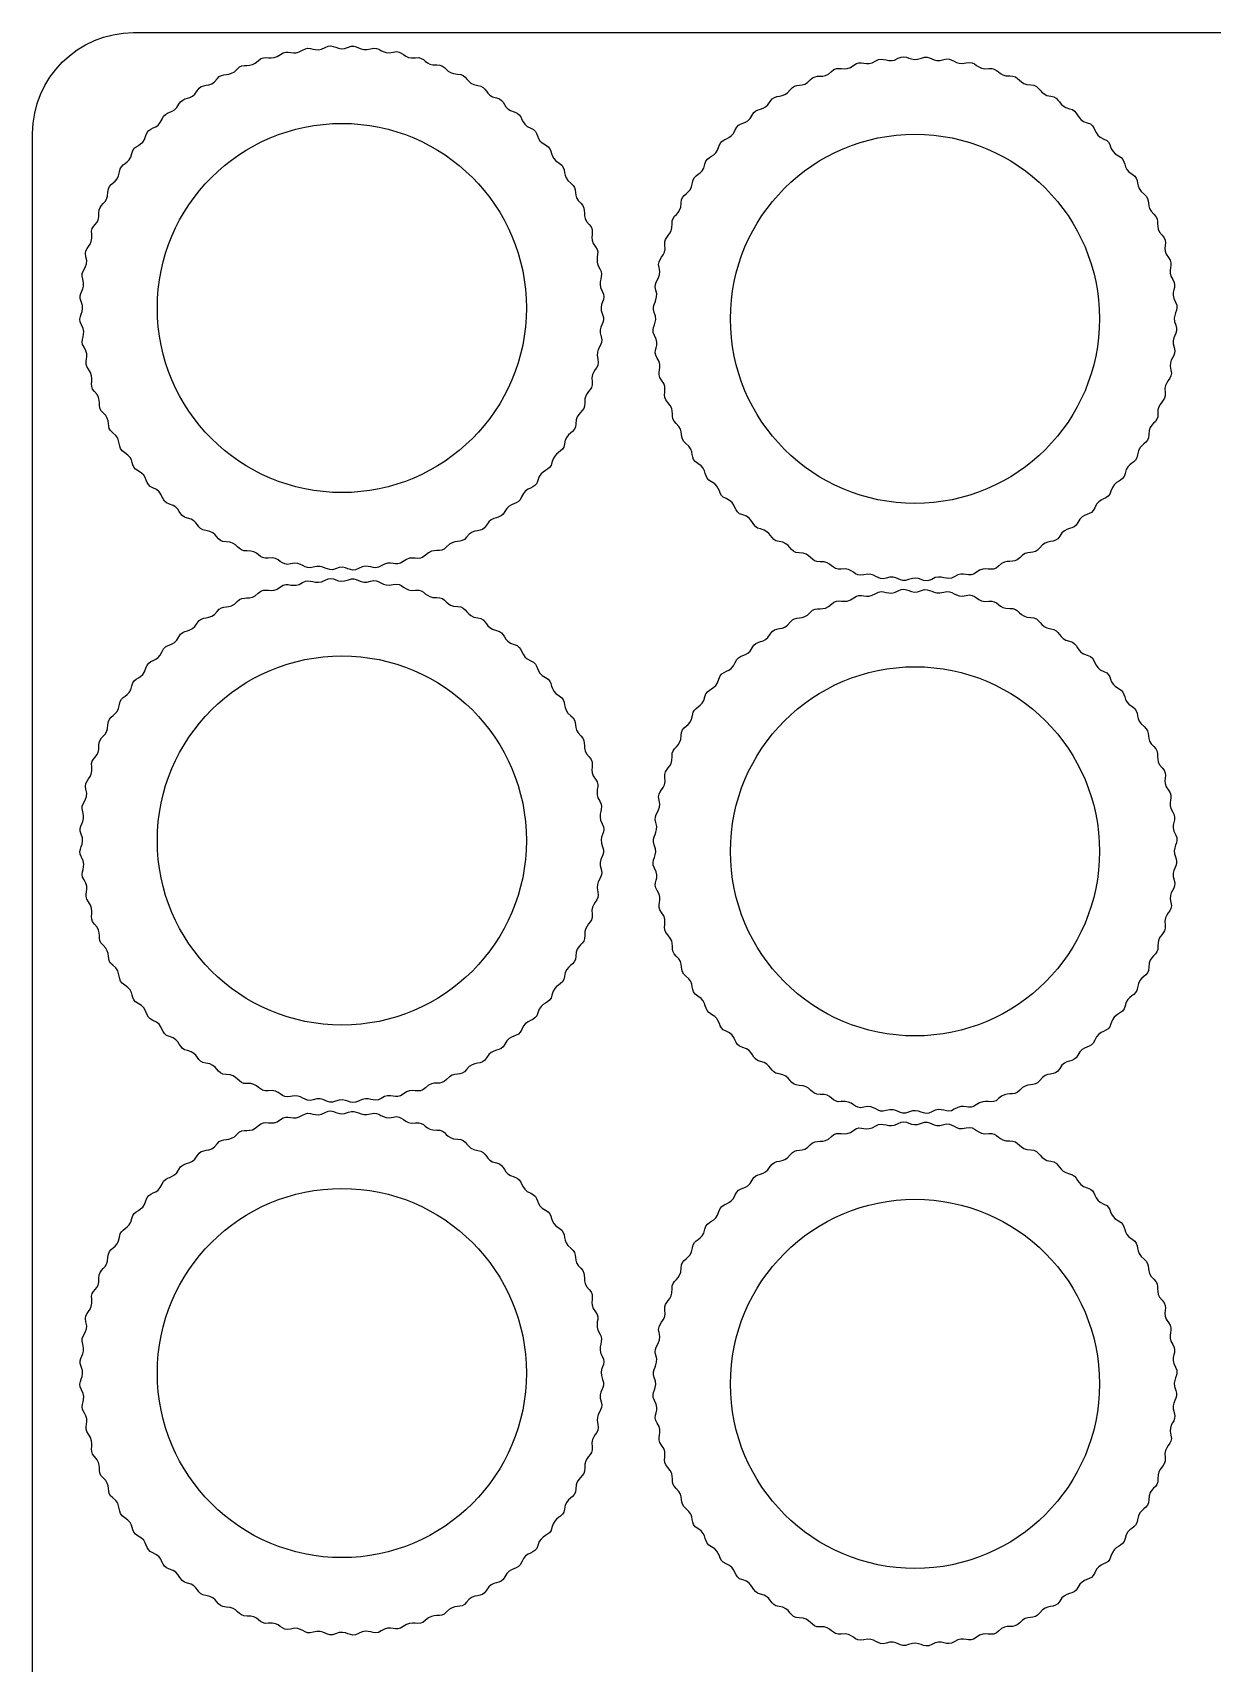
# Model space of a CAD drawing. Extents: x 75 to 655, y 14 to 894.
# Drawn here: x 75.4 to 192.3, y 732.6 to 894.1 of the extents above; entities that cross this region are included whole.
import ezdxf

# ---------------------------------------------------------------- set-up
doc = ezdxf.new("R2010")
doc.units = 0
doc.layers.get('0').update_dxf_attribs({"linetype": 'CONTINUOUS'})

msp = doc.modelspace()

# ---------------------------------------------------------------- linework, layer by layer
at = {"color": 5}
for p, q in [((85.374491, 894.077725), (355.374491, 894.077725)), ((75.374491, 464.077725), (75.374491, 884.077625))]:
    msp.add_line(p, q, dxfattribs=at)
msp.add_open_spline([(75.374491, 884.077625), (75.374491, 889.577725), (79.874491, 894.077725), (85.374491, 894.077725)], degree=3, dxfattribs=at)
at = {"color": 3}
for points in [[(97.733691, 891.296125), (98.422591, 892.019325), (99.016891, 891.145425), (99.949291, 891.918425)], [(99.949291, 891.918425), (100.674991, 892.520325), (101.165091, 891.684725), (102.121491, 892.346325)], [(102.121491, 892.346325), (102.902891, 892.886825), (103.340291, 891.987225), (104.355291, 892.605325)], [(104.355291, 892.605325), (105.208691, 893.125025), (105.555291, 892.126425), (106.655691, 892.632325)], [(106.655691, 892.632325), (107.508891, 893.024525), (107.776891, 892.092525), (108.864491, 892.483225)], [(108.864491, 892.483225), (109.759191, 892.804525), (109.949291, 891.821725), (111.090891, 892.156125)], [(111.090891, 892.156125), (112.047491, 892.436225), (112.127791, 891.383025), (113.319391, 891.586325)], [(113.319391, 891.586325), (114.251391, 891.745425), (114.254191, 890.773025), (115.413391, 890.870325)], [(158.899291, 891.272425), (159.680591, 891.812925), (160.117991, 890.913325), (161.133091, 891.531425)], [(161.133091, 891.531425), (161.986491, 892.051125), (162.333091, 891.052525), (163.433491, 891.558425)], [(163.433491, 891.558425), (164.286591, 891.950625), (164.554591, 891.018625), (165.642291, 891.409325)], [(165.642291, 891.409325), (166.536891, 891.730625), (166.726991, 890.747825), (167.868691, 891.082225)], [(93.656291, 889.493725), (94.202791, 890.262225), (94.889991, 889.580925), (95.642891, 890.468125)], [(95.642891, 890.468125), (96.258291, 891.193325), (96.913491, 890.435125), (97.733691, 891.296125)], [(115.413391, 890.870325), (116.360091, 890.949725), (116.292991, 889.951025), (117.479691, 889.978525)], [(117.479691, 889.978525), (118.476791, 890.001525), (118.280191, 888.964325), (119.485291, 888.851725)], [(152.420591, 889.394225), (153.036091, 890.119425), (153.691291, 889.361225), (154.511491, 890.222225)], [(154.511491, 890.222225), (155.200391, 890.945425), (155.794691, 890.071525), (156.726991, 890.844525)], [(156.726991, 890.844525), (157.452791, 891.446425), (157.942891, 890.610825), (158.899291, 891.272425)], [(167.868691, 891.082225), (168.825191, 891.362325), (168.905491, 890.309125), (170.097091, 890.512425)], [(170.097091, 890.512425), (171.029091, 890.671525), (171.031991, 889.699125), (172.191091, 889.796425)], [(91.676591, 888.318225), (92.153991, 889.193425), (92.954491, 888.507125), (93.656291, 889.493725)], [(119.485291, 888.851725), (120.426291, 888.763825), (120.175891, 887.824925), (121.321991, 887.618025)], [(148.454391, 887.244325), (148.931691, 888.119525), (149.732291, 887.433225), (150.433991, 888.419825)], [(150.433991, 888.419825), (150.980591, 889.188325), (151.667691, 888.507025), (152.420591, 889.394225)], [(172.191091, 889.796425), (173.137791, 889.875825), (173.070791, 888.877125), (174.257391, 888.904625)], [(174.257391, 888.904625), (175.254591, 888.927625), (175.057991, 887.890425), (176.262991, 887.777825)], [(88.204291, 885.519825), (88.532391, 886.406625), (89.375991, 885.922825), (89.871491, 886.975425)], [(89.871491, 886.975425), (90.277691, 887.838125), (91.106391, 887.272525), (91.676591, 888.318225)], [(121.321991, 887.618025), (122.260691, 887.448525), (121.928391, 886.502525), (123.086191, 886.221725)], [(146.649191, 885.901525), (147.055391, 886.764225), (147.884091, 886.198625), (148.454391, 887.244325)], [(176.262991, 887.777825), (177.203991, 887.689925), (176.953691, 886.751025), (178.099691, 886.544125)], [(86.596691, 883.873625), (86.832291, 884.845225), (87.784191, 884.384325), (88.204291, 885.519825)], [(123.086191, 886.221725), (124.057691, 885.986125), (123.596191, 885.035125), (124.732291, 884.614225)], [(144.981991, 884.445925), (145.310091, 885.332725), (146.153691, 884.848925), (146.649191, 885.901525)], [(178.099691, 886.544125), (179.038391, 886.374625), (178.706091, 885.428625), (179.863891, 885.147825)], [(179.863891, 885.147825), (180.835391, 884.912225), (180.373891, 883.961225), (181.510091, 883.540325)], [(85.200791, 882.109825), (85.370291, 883.049025), (86.315991, 882.715525), (86.596691, 883.873625)], [(87.732191, 866.803325), (87.732191, 876.900725), (95.917691, 885.086625), (106.015491, 885.086625)], [(106.015491, 885.086625), (116.112891, 885.086625), (124.298791, 876.900725), (124.298791, 866.803325)], [(124.732291, 884.614225), (125.619391, 884.285525), (125.134291, 883.443025), (126.187891, 882.947025)], [(143.374491, 882.799725), (143.609991, 883.771325), (144.561891, 883.310425), (144.981991, 884.445925)], [(144.509791, 865.729425), (144.509791, 875.826825), (152.695291, 884.012725), (162.793091, 884.012725)], [(162.793091, 884.012725), (172.890591, 884.012725), (181.076391, 875.826825), (181.076391, 865.729425)], [(181.510091, 883.540325), (182.397191, 883.211625), (181.911991, 882.369125), (182.965591, 881.873125)], [(83.966991, 880.273125), (84.055391, 881.215025), (84.994091, 880.964225), (85.200791, 882.109825)], [(126.187891, 882.947025), (127.049891, 882.541125), (126.485391, 881.711725), (127.530391, 881.141825)], [(141.978591, 881.035925), (142.147991, 881.975125), (143.093791, 881.641625), (143.374491, 882.799725)], [(127.530391, 881.141825), (128.405691, 880.664525), (127.719191, 879.864225), (128.706291, 879.162225)], [(140.744791, 879.199225), (140.833191, 880.141125), (141.771791, 879.890325), (141.978591, 881.035925)], [(182.965591, 881.873125), (183.827691, 881.467225), (183.263191, 880.637825), (184.308091, 880.067925)], [(82.839991, 878.267825), (82.817191, 879.264525), (83.853791, 879.067725), (83.966991, 880.273125)], [(128.706291, 879.162225), (129.473691, 878.616425), (128.793691, 877.927925), (129.680291, 877.175225)], [(139.617691, 877.193925), (139.594991, 878.190625), (140.631591, 877.993825), (140.744791, 879.199225)], [(184.308091, 880.067925), (185.183491, 879.590625), (184.496991, 878.790325), (185.483991, 878.088325)], [(81.948091, 876.201225), (81.868491, 877.147225), (82.866991, 877.080625), (82.839991, 878.267825)], [(129.680291, 877.175225), (130.406291, 876.558825), (129.646691, 875.905625), (130.508291, 875.084725)], [(138.725891, 875.127325), (138.646191, 876.073325), (139.644791, 876.006725), (139.617691, 877.193925)], [(185.483991, 878.088325), (186.251391, 877.542525), (185.571391, 876.854025), (186.457991, 876.101325)], [(81.232091, 874.107225), (81.073591, 875.039925), (82.045191, 875.039925), (81.948091, 876.201225)], [(186.457991, 876.101325), (187.183991, 875.484925), (186.424391, 874.831725), (187.285991, 874.010825)], [(80.662491, 871.879125), (80.382991, 872.836125), (81.435091, 872.913225), (81.232091, 874.107225)], [(130.508291, 875.084725), (131.230991, 874.396125), (130.357591, 873.800625), (131.130591, 872.869225)], [(138.009791, 873.033325), (137.851291, 873.966025), (138.822891, 873.966025), (138.725891, 875.127325)], [(187.285991, 874.010825), (188.008691, 873.322225), (187.135291, 872.726725), (187.908391, 871.795325)], [(131.130591, 872.869225), (131.732991, 872.143325), (130.896191, 871.654425), (131.558491, 870.696925)], [(137.440191, 870.805225), (137.160691, 871.762225), (138.212891, 871.839325), (138.009791, 873.033325)], [(80.335291, 869.652325), (80.014291, 870.546325), (80.995991, 870.737125), (80.662491, 871.879125)], [(131.558491, 870.696925), (132.099291, 869.914925), (131.199291, 869.478925), (131.817491, 868.463225)], [(137.112991, 868.578425), (136.792091, 869.472425), (137.773691, 869.663225), (137.440191, 870.805225)], [(187.908391, 871.795325), (188.510791, 871.069425), (187.673991, 870.580525), (188.336191, 869.623025)], [(80.186491, 867.443525), (79.793191, 868.298025), (80.726791, 868.561925), (80.335291, 869.652325)], [(188.336191, 869.623025), (188.876991, 868.841025), (187.976991, 868.405025), (188.595291, 867.389325)], [(80.213191, 865.143425), (79.693491, 865.996425), (80.692491, 866.344025), (80.186491, 867.443525)], [(131.817491, 868.463225), (132.337191, 867.609525), (131.338591, 867.263425), (131.844491, 866.162825)], [(136.964191, 866.369625), (136.570891, 867.224125), (137.504491, 867.488025), (137.112991, 868.578425)], [(188.595291, 867.389325), (189.114891, 866.535625), (188.116391, 866.189525), (188.622191, 865.088925)], [(106.015491, 848.520025), (95.917691, 848.520025), (87.732191, 856.705525), (87.732191, 866.803325)], [(124.298791, 866.803325), (124.298791, 856.705525), (116.112891, 848.520025), (106.015491, 848.520025)], [(131.844491, 866.162825), (132.237191, 865.308625), (131.304491, 865.043025), (131.695291, 863.953625)], [(136.990891, 864.069525), (136.471291, 864.922525), (137.470291, 865.270125), (136.964191, 866.369625)], [(80.472191, 862.909325), (79.931791, 863.690925), (80.831691, 864.128325), (80.213191, 865.143425)], [(162.793091, 847.446125), (152.695291, 847.446125), (144.509791, 855.631625), (144.509791, 865.729425)], [(181.076391, 865.729425), (181.076391, 855.631625), (172.890591, 847.446125), (162.793091, 847.446125)], [(188.622191, 865.088925), (189.014891, 864.234725), (188.082191, 863.969125), (188.473091, 862.879725)], [(80.900091, 860.737125), (80.297791, 861.462925), (81.134791, 861.951225), (80.472191, 862.909325)], [(131.695291, 863.953625), (132.016091, 863.059525), (131.035391, 862.868125), (131.368591, 861.727325)], [(137.249991, 861.835425), (136.709591, 862.617025), (137.609391, 863.054425), (136.990891, 864.069525)], [(188.473091, 862.879725), (188.793791, 861.985625), (187.813191, 861.794225), (188.146291, 860.653425)], [(131.368591, 861.727325), (131.648291, 860.769525), (130.594991, 860.692225), (130.798491, 859.499425)], [(137.677791, 859.663225), (137.075591, 860.389025), (137.912591, 860.877325), (137.249991, 861.835425)], [(81.522291, 858.521525), (80.799891, 859.210425), (81.673691, 859.804625), (80.900091, 860.737125)], [(130.798491, 859.499425), (130.957691, 858.566425), (129.984991, 858.565925), (130.082491, 857.404725)], [(138.300091, 857.447625), (137.577691, 858.136525), (138.451491, 858.730725), (137.677791, 859.663225)], [(188.146291, 860.653425), (188.425991, 859.695625), (187.372791, 859.618325), (187.576291, 858.425525)], [(82.350391, 856.431025), (81.624991, 857.047025), (82.384491, 857.699425), (81.522291, 858.521525)], [(187.576291, 858.425525), (187.735491, 857.492525), (186.762791, 857.492025), (186.860191, 856.330825)], [(83.324691, 854.443825), (82.556791, 854.990125), (83.238291, 855.677025), (82.350391, 856.431025)], [(130.082491, 857.404725), (130.161891, 856.458525), (129.164591, 856.526125), (129.190991, 855.338425)], [(139.128091, 855.357125), (138.402791, 855.973125), (139.162291, 856.625525), (138.300091, 857.447625)], [(186.860191, 856.330825), (186.939691, 855.384625), (185.942291, 855.452225), (185.968691, 854.264525)], [(84.500191, 852.464525), (83.625591, 852.941625), (84.312091, 853.741325), (83.324691, 854.443825)], [(129.190991, 855.338425), (129.213091, 854.341225), (128.176491, 854.538425), (128.063891, 853.333525)], [(140.102391, 853.369925), (139.334491, 853.916225), (140.015991, 854.603125), (139.128091, 855.357125)], [(128.063891, 853.333525), (127.975891, 852.391225), (127.036691, 852.643125), (126.830191, 851.496425)], [(141.277991, 851.390625), (140.403391, 851.867725), (141.089791, 852.667425), (140.102391, 853.369925)], [(185.968691, 854.264525), (185.990891, 853.267325), (184.954191, 853.464525), (184.841691, 852.259625)], [(85.843191, 850.659325), (84.980491, 851.065625), (85.545891, 851.893925), (84.500191, 852.464525)], [(126.830191, 851.496425), (126.661291, 850.558625), (125.714591, 850.889925), (125.433991, 849.732325)], [(142.620891, 849.585425), (141.758291, 849.991725), (142.323691, 850.820025), (141.277991, 851.390625)], [(184.841691, 852.259625), (184.753691, 851.317325), (183.814491, 851.569225), (183.607991, 850.422525)], [(87.298691, 848.992125), (86.411491, 849.320325), (86.896391, 850.163225), (85.843191, 850.659325)], [(125.433991, 849.732325), (125.198691, 848.761725), (124.246091, 849.221425), (123.826391, 848.086525)], [(183.607991, 850.422525), (183.439091, 849.484725), (182.492391, 849.816025), (182.211691, 848.658425)], [(88.944891, 847.384525), (87.973491, 847.620125), (88.434691, 848.571825), (87.298691, 848.992125)], [(123.826391, 848.086525), (123.498091, 847.198825), (122.656291, 847.685125), (122.159591, 846.630925)], [(144.076491, 847.918225), (143.189191, 848.246425), (143.674191, 849.089325), (142.620891, 849.585425)], [(182.211691, 848.658425), (181.976391, 847.687825), (181.023791, 848.147525), (180.604091, 847.012625)], [(90.708891, 845.988225), (89.770991, 846.157225), (90.102091, 847.103925), (88.944891, 847.384525)], [(122.159591, 846.630925), (121.753091, 845.768325), (120.924991, 846.333925), (120.353991, 845.288025)], [(145.722591, 846.310625), (144.751291, 846.546225), (145.212491, 847.497925), (144.076491, 847.918225)], [(180.604091, 847.012625), (180.275791, 846.124925), (179.434091, 846.611225), (178.937291, 845.557025)], [(92.545691, 844.754825), (91.603491, 844.843325), (91.855791, 845.781625), (90.708891, 845.988225)], [(94.550591, 843.627825), (93.553791, 843.605025), (93.751091, 844.641725), (92.545691, 844.754825)], [(120.353991, 845.288025), (119.876391, 844.413425), (119.076791, 845.099525), (118.374791, 844.112525)], [(147.486691, 844.914325), (146.548691, 845.083325), (146.879791, 846.030025), (145.722591, 846.310625)], [(149.323491, 843.680925), (148.381291, 843.769425), (148.633491, 844.707725), (147.486691, 844.914325)], [(178.937291, 845.557025), (178.530791, 844.694425), (177.702791, 845.260025), (177.131691, 844.214125)], [(96.617191, 842.735925), (95.670391, 842.657125), (95.737491, 843.654825), (94.550591, 843.627825)], [(116.387391, 843.138225), (115.771191, 842.412525), (115.118991, 843.172525), (114.296891, 842.310125)], [(118.374791, 844.112525), (117.828791, 843.344825), (117.140891, 844.025425), (116.387391, 843.138225)], [(151.328291, 842.553925), (150.331491, 842.531125), (150.528791, 843.567825), (149.323491, 843.680925)], [(177.131691, 844.214125), (176.654091, 843.339525), (175.854491, 844.025625), (175.152491, 843.038625)], [(98.711591, 842.019925), (97.779091, 841.860925), (97.778791, 842.832725), (96.617191, 842.735925)], [(100.939791, 841.450325), (99.981991, 841.170525), (99.904691, 842.223325), (98.711591, 842.019925)], [(103.166091, 841.123125), (102.272291, 840.802325), (102.079591, 841.783325), (100.939791, 841.450325)], [(109.909091, 841.260025), (109.127191, 840.719425), (108.691591, 841.619825), (107.675391, 841.001025)], [(112.081391, 841.687925), (111.355391, 841.085925), (110.866691, 841.922225), (109.909091, 841.260025)], [(114.296891, 842.310125), (113.608091, 841.587525), (113.013791, 842.461025), (112.081391, 841.687925)], [(153.394991, 841.662025), (152.448091, 841.583225), (152.515191, 842.580925), (151.328291, 842.553925)], [(155.489391, 840.946025), (154.556791, 840.787025), (154.556491, 841.758825), (153.394991, 841.662025)], [(173.165091, 842.064325), (172.548991, 841.338625), (171.896691, 842.098625), (171.074591, 841.236225)], [(175.152491, 843.038625), (174.606491, 842.270925), (173.918591, 842.951525), (173.165091, 842.064325)], [(102.121891, 839.602425), (102.903391, 840.143025), (103.341091, 839.243125), (104.355591, 839.861525)], [(105.374991, 840.973925), (104.520291, 840.581725), (104.256291, 841.514325), (103.166091, 841.123125)], [(104.355591, 839.861525), (105.208191, 840.381125), (105.557191, 839.382425), (106.655991, 839.888125)], [(107.675391, 841.001025), (106.822691, 840.481725), (106.476191, 841.479425), (105.374991, 840.973925)], [(106.655991, 839.888125), (107.510091, 840.281225), (107.774791, 839.348325), (108.864891, 839.739325)], [(108.864891, 839.739325), (109.759391, 840.060225), (109.951491, 839.077925), (111.091191, 839.411825)], [(157.717491, 840.376425), (156.759691, 840.096625), (156.682391, 841.149425), (155.489391, 840.946025)], [(159.943791, 840.049225), (159.050091, 839.728425), (158.857391, 840.709425), (157.717491, 840.376425)], [(162.152691, 839.900025), (161.298091, 839.507825), (161.033991, 840.440425), (159.943791, 840.049225)], [(164.453091, 839.927125), (163.600491, 839.407825), (163.253991, 840.405525), (162.152691, 839.900025)], [(166.686791, 840.186125), (165.904991, 839.645525), (165.469391, 840.545925), (164.453091, 839.927125)], [(168.859091, 840.614025), (168.133091, 840.012025), (167.644491, 840.848325), (166.686791, 840.186125)], [(171.074591, 841.236225), (170.385791, 840.513625), (169.791491, 841.387125), (168.859091, 840.614025)], [(95.643191, 837.723925), (96.258891, 838.449525), (96.913391, 837.690925), (97.734091, 838.552225)], [(97.734091, 838.552225), (98.422691, 839.275125), (99.016991, 838.401325), (99.949591, 839.174625)], [(99.949591, 839.174625), (100.675691, 839.776725), (101.164791, 838.940425), (102.121891, 839.602425)], [(111.091191, 839.411825), (112.048691, 839.692325), (112.126591, 838.639025), (113.319591, 838.842525)], [(113.319591, 838.842525), (114.251991, 839.001625), (114.253791, 838.029125), (115.413691, 838.126425)], [(156.727091, 838.100725), (157.453091, 838.702825), (157.942291, 837.866525), (158.899291, 838.528525)], [(158.899291, 838.528525), (159.680891, 839.069125), (160.118491, 838.169225), (161.133091, 838.787625)], [(161.133091, 838.787625), (161.985691, 839.307225), (162.334591, 838.308525), (163.433491, 838.814225)], [(163.433491, 838.814225), (164.287491, 839.207325), (164.552291, 838.274425), (165.642291, 838.665425)], [(165.642291, 838.665425), (166.536891, 838.986325), (166.728991, 838.004025), (167.868691, 838.337925)], [(167.868691, 838.337925), (168.826091, 838.618425), (168.904091, 837.565125), (170.097091, 837.768625)], [(91.676991, 835.574425), (92.153991, 836.449025), (92.954491, 835.762925), (93.656591, 836.749925)], [(93.656591, 836.749925), (94.202991, 837.518125), (94.891191, 836.837625), (95.643191, 837.723925)], [(115.413691, 838.126425), (116.360791, 838.206025), (116.292691, 837.207125), (117.479991, 837.234625)], [(117.479991, 837.234625), (118.475991, 837.257725), (118.281991, 836.219925), (119.485591, 836.107625)], [(152.420691, 836.650025), (153.036391, 837.375625), (153.690891, 836.617025), (154.511491, 837.478325)], [(154.511491, 837.478325), (155.200191, 838.201225), (155.794491, 837.327425), (156.727091, 838.100725)], [(170.097091, 837.768625), (171.029491, 837.927725), (171.031291, 836.955225), (172.191191, 837.052525)], [(172.191191, 837.052525), (173.138291, 837.132125), (173.070191, 836.133225), (174.257491, 836.160725)], [(89.871791, 834.231525), (90.277991, 835.093925), (91.106891, 834.529125), (91.676991, 835.574425)], [(119.485591, 836.107625), (120.427291, 836.019725), (120.175991, 835.080825), (121.322291, 834.874225)], [(148.454491, 834.500525), (148.931491, 835.375125), (149.731991, 834.689025), (150.434091, 835.676025)], [(150.434091, 835.676025), (150.980491, 836.444225), (151.668591, 835.763725), (152.420691, 836.650025)], [(174.257491, 836.160725), (175.253491, 836.183825), (175.059391, 835.146025), (176.263091, 835.033725)], [(88.204591, 832.775925), (88.532491, 833.662825), (89.375891, 833.178825), (89.871791, 834.231525)], [(121.322291, 834.874225), (122.260191, 834.705125), (121.929191, 833.758525), (123.086391, 833.477925)], [(123.086391, 833.477925), (124.058291, 833.242125), (123.596491, 832.290825), (124.732591, 831.870325)], [(146.649291, 833.157625), (147.055491, 834.020025), (147.884291, 833.455225), (148.454491, 834.500525)], [(176.263091, 835.033725), (177.204691, 834.945825), (176.953491, 834.006925), (178.099791, 833.800325)], [(178.099791, 833.800325), (179.037691, 833.631225), (178.706591, 832.684625), (179.863891, 832.404025)], [(86.596991, 831.129725), (86.832691, 832.101425), (87.784691, 831.640425), (88.204591, 832.775925)], [(87.732491, 814.059425), (87.732491, 824.156925), (95.917991, 832.342825), (106.015791, 832.342825)], [(106.015791, 832.342825), (116.113291, 832.342825), (124.299091, 824.156925), (124.299091, 814.059425)], [(124.732591, 831.870325), (125.619591, 831.542125), (125.133991, 830.700025), (126.188191, 830.203125)], [(144.982091, 831.702025), (145.309991, 832.588925), (146.153391, 832.104925), (146.649291, 833.157625)], [(179.863891, 832.404025), (180.835791, 832.168225), (180.373891, 831.216925), (181.510091, 830.796425)], [(85.201091, 829.366025), (85.370591, 830.304925), (86.316291, 829.971925), (86.596991, 831.129725)], [(143.374491, 830.055825), (143.610191, 831.027525), (144.562191, 830.566525), (144.982091, 831.702025)], [(144.509791, 812.985525), (144.509791, 823.083025), (152.695291, 831.268925), (162.793091, 831.268925)], [(162.793091, 831.268925), (172.890491, 831.268925), (181.076391, 823.083025), (181.076391, 812.985525)], [(181.510091, 830.796425), (182.397091, 830.468225), (181.911491, 829.626125), (182.965691, 829.129225)], [(83.967391, 827.529325), (84.055791, 828.471125), (84.994091, 828.219825), (85.201091, 829.366025)], [(126.188191, 830.203125), (127.050191, 829.796825), (126.485491, 828.968125), (127.530691, 828.397925)], [(141.978491, 828.292125), (142.148091, 829.231025), (143.093691, 828.898025), (143.374491, 830.055825)], [(182.965691, 829.129225), (183.827691, 828.722925), (183.262991, 827.894225), (184.308191, 827.324025)], [(82.840291, 825.524025), (82.817591, 826.520125), (83.854191, 826.324325), (83.967391, 827.529325)], [(127.530691, 828.397925), (128.405991, 827.920425), (127.719591, 827.119825), (128.706591, 826.418325)], [(140.744791, 826.455425), (140.833291, 827.397225), (141.771491, 827.145925), (141.978491, 828.292125)], [(184.308191, 827.324025), (185.183391, 826.846525), (184.496991, 826.045925), (185.484091, 825.344425)], [(81.948491, 823.457025), (81.868691, 824.403625), (82.867391, 824.336325), (82.840291, 825.524025)], [(128.706591, 826.418325), (129.473791, 825.873025), (128.794091, 825.184025), (129.680591, 824.431425)], [(139.617791, 824.450125), (139.594991, 825.446225), (140.631691, 825.250425), (140.744791, 826.455425)], [(129.680591, 824.431425), (130.406691, 823.814925), (129.646891, 823.161825), (130.508591, 822.340825)], [(138.725891, 822.383125), (138.646191, 823.329725), (139.644791, 823.262425), (139.617791, 824.450125)], [(185.484091, 825.344425), (186.251291, 824.799125), (185.571591, 824.110125), (186.458091, 823.357525)], [(81.232391, 821.363425), (81.073891, 822.296025), (82.045491, 822.296425), (81.948491, 823.457025)], [(130.508591, 822.340825), (131.231191, 821.652425), (130.357891, 821.057325), (131.130891, 820.125325)], [(138.009891, 820.289525), (137.851391, 821.222125), (138.822991, 821.222525), (138.725891, 822.383125)], [(186.458091, 823.357525), (187.184191, 822.741025), (186.424391, 822.087925), (187.286091, 821.266925)], [(80.662691, 819.135225), (80.382791, 820.092025), (81.435491, 820.168825), (81.232391, 821.363425)], [(187.286091, 821.266925), (188.008691, 820.578525), (187.135391, 819.983425), (187.908391, 819.051425)], [(80.335591, 816.908525), (80.014591, 817.802425), (80.996491, 817.994025), (80.662691, 819.135225)], [(131.130891, 820.125325), (131.733391, 819.399125), (130.896491, 818.910525), (131.558791, 817.953025)], [(137.440191, 818.061325), (137.160291, 819.018125), (138.212991, 819.094925), (138.009891, 820.289525)], [(187.908391, 819.051425), (188.510791, 818.325225), (187.673891, 817.836625), (188.336291, 816.879125)], [(131.558791, 817.953025), (132.099591, 817.171325), (131.199691, 816.734325), (131.817791, 815.719425)], [(137.113091, 815.834625), (136.792091, 816.728525), (137.773891, 816.920125), (137.440191, 818.061325)], [(80.186791, 814.699325), (79.793391, 815.554225), (80.727191, 815.818025), (80.335591, 816.908525)], [(131.817791, 815.719425), (132.337391, 814.866025), (131.338791, 814.518725), (131.844791, 813.418525)], [(136.964291, 813.625425), (136.570791, 814.480325), (137.504691, 814.744125), (137.113091, 815.834625)], [(188.336291, 816.879125), (188.877091, 816.097425), (187.977091, 815.660425), (188.595191, 814.645525)], [(80.213391, 812.399325), (79.693891, 813.252225), (80.692591, 813.600125), (80.186791, 814.699325)], [(188.595191, 814.645525), (189.114891, 813.792125), (188.116291, 813.444825), (188.622291, 812.344625)], [(106.015791, 795.775825), (95.917991, 795.775825), (87.732491, 803.961725), (87.732491, 814.059425)], [(124.299091, 814.059425), (124.299091, 803.961725), (116.113291, 795.775825), (106.015791, 795.775825)], [(131.844791, 813.418525), (132.237391, 812.564925), (131.304991, 812.299825), (131.695691, 811.209725)], [(136.990891, 811.325425), (136.471391, 812.178325), (137.470091, 812.526225), (136.964291, 813.625425)], [(162.793091, 794.701925), (152.695291, 794.701925), (144.509791, 802.887825), (144.509791, 812.985525)], [(181.076391, 812.985525), (181.076391, 802.887825), (172.890491, 794.701925), (162.793091, 794.701925)], [(80.472491, 810.165525), (79.932091, 810.946925), (80.831991, 811.383625), (80.213391, 812.399325)], [(131.695691, 811.209725), (132.016391, 810.315125), (131.035791, 810.124125), (131.368891, 808.983425)], [(137.249991, 809.091625), (136.709591, 809.873025), (137.609491, 810.309725), (136.990891, 811.325425)], [(188.622291, 812.344625), (189.014891, 811.491025), (188.082491, 811.225925), (188.473191, 810.135825)], [(80.900291, 807.993225), (80.298191, 808.718925), (81.135191, 809.207025), (80.472491, 810.165525)], [(188.473191, 810.135825), (188.793891, 809.241225), (187.813291, 809.050225), (188.146391, 807.909525)], [(81.522691, 805.777725), (80.799991, 806.466725), (81.674191, 807.060625), (80.900291, 807.993225)], [(131.368891, 808.983425), (131.648491, 808.025925), (130.595391, 807.947925), (130.798891, 806.755325)], [(137.677791, 806.919325), (137.075691, 807.645025), (137.912691, 808.133125), (137.249991, 809.091625)], [(188.146391, 807.909525), (188.425991, 806.952025), (187.372891, 806.874025), (187.576291, 805.681425)], [(130.798891, 806.755325), (130.957991, 805.822825), (129.985391, 805.821825), (130.082791, 804.660825)], [(138.300191, 804.703825), (137.577491, 805.392825), (138.451691, 805.986725), (137.677791, 806.919325)], [(82.350691, 803.687225), (81.625291, 804.303125), (82.384891, 804.955725), (81.522691, 805.777725)], [(130.082791, 804.660825), (130.162291, 803.713925), (129.164791, 803.782225), (129.191291, 802.594625)], [(139.128191, 802.613325), (138.402791, 803.229225), (139.162391, 803.881825), (138.300191, 804.703825)], [(187.576291, 805.681425), (187.735391, 804.748925), (186.762891, 804.747925), (186.860291, 803.586925)], [(83.324991, 801.699925), (82.556991, 802.246525), (83.238491, 802.933325), (82.350691, 803.687225)], [(186.860291, 803.586925), (186.939791, 802.640025), (185.942191, 802.708325), (185.968791, 801.520725)], [(84.500491, 799.720625), (83.625591, 800.198125), (84.312491, 800.997125), (83.324991, 801.699925)], [(129.191291, 802.594625), (129.213591, 801.597625), (128.176891, 801.794825), (128.064291, 800.589725)], [(140.102491, 800.626025), (139.334491, 801.172625), (140.015891, 801.859425), (139.128191, 802.613325)], [(185.968791, 801.520725), (185.990991, 800.523725), (184.954391, 800.720925), (184.841691, 799.515825)], [(85.843391, 797.915125), (84.981191, 798.321625), (85.545991, 799.150025), (84.500491, 799.720625)], [(128.064291, 800.589725), (127.976091, 799.647125), (127.037291, 799.899725), (126.830491, 798.752625)], [(141.277991, 798.646725), (140.403091, 799.124225), (141.089891, 799.923225), (140.102491, 800.626025)], [(87.298991, 796.248225), (86.411191, 796.576625), (86.897991, 797.418025), (85.843391, 797.915125)], [(126.830491, 798.752625), (126.661591, 797.814825), (125.714591, 798.144725), (125.434191, 796.988525)], [(142.620891, 796.841225), (141.758691, 797.247725), (142.323491, 798.076125), (141.277991, 798.646725)], [(184.841691, 799.515825), (184.753591, 798.573225), (183.814791, 798.825825), (183.607991, 797.678725)], [(125.434191, 796.988525), (125.198791, 796.017525), (124.247291, 796.478525), (123.826691, 795.342725)], [(144.076491, 795.174325), (143.188691, 795.502725), (143.675491, 796.344125), (142.620891, 796.841225)], [(183.607991, 797.678725), (183.438991, 796.740925), (182.492091, 797.070825), (182.211691, 795.914625)], [(88.945191, 794.640725), (87.973391, 794.876325), (88.435091, 795.827925), (87.298991, 796.248225)], [(123.826691, 795.342725), (123.497791, 794.454625), (122.656591, 794.941025), (122.159791, 793.887025)], [(145.722691, 793.566825), (144.750891, 793.802425), (145.212591, 794.754025), (144.076491, 795.174325)], [(182.211691, 795.914625), (181.976191, 794.943625), (181.024791, 795.404625), (180.604191, 794.268825)], [(90.709291, 793.244425), (89.770791, 793.413825), (90.102391, 794.360025), (88.945191, 794.640725)], [(92.545991, 792.011025), (91.604391, 792.099025), (91.856291, 793.037325), (90.709291, 793.244425)], [(122.159791, 793.887025), (121.753091, 793.024125), (120.924891, 793.589625), (120.354291, 792.544225)], [(147.486791, 792.170525), (146.548291, 792.339925), (146.879891, 793.286125), (145.722691, 793.566825)], [(180.604191, 794.268825), (180.275191, 793.380725), (179.433991, 793.867125), (178.937291, 792.813125)], [(94.550891, 790.883625), (93.555091, 790.861025), (93.749791, 791.898525), (92.545991, 792.011025)], [(120.354291, 792.544225), (119.876991, 791.669525), (119.076191, 792.355325), (118.374691, 791.368625)], [(149.323491, 790.937125), (148.381891, 791.025125), (148.633691, 791.963425), (147.486791, 792.170525)], [(177.131791, 791.470325), (176.654491, 790.595625), (175.853691, 791.281425), (175.152191, 790.294725)], [(178.937291, 792.813125), (178.530591, 791.950225), (177.702291, 792.515725), (177.131791, 791.470325)], [(96.617591, 789.992125), (95.670491, 789.912625), (95.739291, 790.910625), (94.550891, 790.883625)], [(98.711991, 789.276025), (97.779491, 789.117125), (97.777891, 790.089425), (96.617591, 789.992125)], [(116.387691, 790.394325), (115.771691, 789.668925), (115.118091, 790.427325), (114.297191, 789.566325)], [(118.374691, 791.368625), (117.828391, 790.600325), (117.141191, 791.281625), (116.387691, 790.394325)], [(151.328391, 789.809725), (150.332591, 789.787125), (150.527291, 790.824625), (149.323491, 790.937125)], [(153.394991, 788.918225), (152.447991, 788.838725), (152.516791, 789.836725), (151.328391, 789.809725)], [(175.152191, 790.294725), (174.605791, 789.526425), (173.918691, 790.207725), (173.165191, 789.320425)], [(100.940091, 788.706025), (99.982691, 788.426525), (99.904891, 789.479425), (98.711991, 789.276025)], [(103.166391, 788.379225), (102.271691, 788.058425), (102.081691, 789.039325), (100.940091, 788.706025)], [(105.375191, 788.230125), (104.521591, 787.837725), (104.256191, 788.770025), (103.166391, 788.379225)], [(107.675591, 788.257125), (106.822591, 787.738125), (106.475491, 788.735825), (105.375191, 788.230125)], [(109.909391, 788.516225), (109.127691, 787.975625), (108.691191, 788.875125), (107.675591, 788.257125)], [(112.081691, 788.944025), (111.355891, 788.342125), (110.866991, 789.178425), (109.909391, 788.516225)], [(114.297191, 789.566325), (113.608091, 788.843425), (113.014591, 789.717525), (112.081691, 788.944025)], [(155.489491, 788.202125), (154.556891, 788.043225), (154.555391, 789.015525), (153.394991, 788.918225)], [(157.717591, 787.632125), (156.760191, 787.352625), (156.682391, 788.405525), (155.489491, 788.202125)], [(171.074691, 788.492425), (170.385491, 787.769525), (169.792091, 788.643625), (168.859191, 787.870125)], [(173.165191, 789.320425), (172.549191, 788.595025), (171.895591, 789.353425), (171.074691, 788.492425)], [(99.949591, 786.430825), (100.675691, 787.032925), (101.164791, 786.196725), (102.121891, 786.858725)], [(102.121891, 786.858725), (102.903391, 787.399225), (103.341091, 786.499425), (104.355591, 787.117725)], [(104.355591, 787.117725), (105.208191, 787.637425), (105.557191, 786.638625), (106.655991, 787.144425)], [(106.655991, 787.144425), (107.510091, 787.537425), (107.774791, 786.604525), (108.864891, 786.995525)], [(108.864891, 786.995525), (109.759391, 787.316425), (109.951491, 786.334125), (111.091191, 786.668025)], [(111.091191, 786.668025), (112.048691, 786.948625), (112.126591, 785.895225), (113.319591, 786.098725)], [(159.943891, 787.305325), (159.049191, 786.984525), (158.859191, 787.965425), (157.717591, 787.632125)], [(162.152691, 787.156225), (161.298991, 786.763825), (161.033691, 787.696125), (159.943891, 787.305325)], [(164.453091, 787.183225), (163.599991, 786.664225), (163.252991, 787.661925), (162.152691, 787.156225)], [(166.686891, 787.442325), (165.905191, 786.901725), (165.468691, 787.801225), (164.453091, 787.183225)], [(168.859191, 787.870125), (168.133291, 787.268225), (167.644491, 788.104525), (166.686891, 787.442325)], [(95.643191, 784.980125), (96.258891, 785.705725), (96.913391, 784.947125), (97.734091, 785.808525)], [(97.734091, 785.808525), (98.422691, 786.531325), (99.016991, 785.657525), (99.949591, 786.430825)], [(113.319591, 786.098725), (114.251991, 786.257825), (114.253791, 785.285325), (115.413691, 785.382725)], [(115.413691, 785.382725), (116.360791, 785.462225), (116.292691, 784.463425), (117.479991, 784.490825)], [(154.511491, 784.734625), (155.200191, 785.457425), (155.794491, 784.583625), (156.727091, 785.356925)], [(156.727091, 785.356925), (157.453091, 785.959025), (157.942291, 785.122825), (158.899291, 785.784825)], [(158.899291, 785.784825), (159.680891, 786.325325), (160.118491, 785.425525), (161.133091, 786.043825)], [(161.133091, 786.043825), (161.985691, 786.563525), (162.334591, 785.564725), (163.433491, 786.070525)], [(163.433491, 786.070525), (164.287491, 786.463525), (164.552291, 785.530625), (165.642291, 785.921625)], [(165.642291, 785.921625), (166.536891, 786.242525), (166.728991, 785.260225), (167.868691, 785.594125)], [(167.868691, 785.594125), (168.826091, 785.874725), (168.904091, 784.821325), (170.097091, 785.024825)], [(170.097091, 785.024825), (171.029491, 785.183925), (171.031291, 784.211425), (172.191191, 784.308825)], [(91.676991, 782.830625), (92.153991, 783.705325), (92.954491, 783.019125), (93.656591, 784.006125)], [(93.656591, 784.006125), (94.202991, 784.774325), (94.891191, 784.093925), (95.643191, 784.980125)], [(117.479991, 784.490825), (118.475991, 784.513925), (118.281991, 783.476125), (119.485591, 783.363825)], [(150.434091, 782.932225), (150.980491, 783.700425), (151.668591, 783.020025), (152.420691, 783.906225)], [(152.420691, 783.906225), (153.036391, 784.631825), (153.690891, 783.873225), (154.511491, 784.734625)], [(172.191191, 784.308825), (173.138291, 784.388325), (173.070191, 783.389525), (174.257491, 783.416925)], [(174.257491, 783.416925), (175.253491, 783.440025), (175.059391, 782.402225), (176.263091, 782.289925)], [(89.871791, 781.487725), (90.277991, 782.350125), (91.106891, 781.785325), (91.676991, 782.830625)], [(119.485591, 783.363825), (120.427291, 783.276025), (120.175991, 782.337025), (121.322291, 782.130425)], [(121.322291, 782.130425), (122.260191, 781.961325), (121.929191, 781.014725), (123.086391, 780.734125)], [(148.454491, 781.756725), (148.931491, 782.631425), (149.731991, 781.945225), (150.434091, 782.932225)], [(176.263091, 782.289925), (177.204691, 782.202125), (176.953491, 781.263125), (178.099791, 781.056525)], [(88.204591, 780.032225), (88.532491, 780.919025), (89.375891, 780.435125), (89.871791, 781.487725)], [(123.086391, 780.734125), (124.058291, 780.498425), (123.596491, 779.547025), (124.732591, 779.126625)], [(144.982091, 778.958325), (145.309991, 779.845125), (146.153391, 779.361225), (146.649291, 780.413825)], [(146.649291, 780.413825), (147.055491, 781.276225), (147.884291, 780.711425), (148.454491, 781.756725)], [(178.099791, 781.056525), (179.037691, 780.887425), (178.706591, 779.940825), (179.863891, 779.660225)], [(86.596991, 778.385925), (86.832691, 779.357625), (87.784691, 778.896625), (88.204591, 780.032225)], [(87.732491, 761.315725), (87.732491, 771.413125), (95.917991, 779.599025), (106.015791, 779.599025)], [(106.015791, 779.599025), (116.113291, 779.599025), (124.299091, 771.413125), (124.299091, 761.315725)], [(124.732591, 779.126625), (125.619591, 778.798325), (125.133991, 777.956325), (126.188191, 777.459325)], [(143.374491, 777.312025), (143.610191, 778.283725), (144.562191, 777.822725), (144.982091, 778.958325)], [(179.863891, 779.660225), (180.835791, 779.424525), (180.373891, 778.473125), (181.510091, 778.052725)], [(85.201091, 776.622225), (85.370591, 777.561125), (86.316291, 777.228125), (86.596991, 778.385925)], [(126.188191, 777.459325), (127.050191, 777.053025), (126.485491, 776.224425), (127.530691, 775.654225)], [(141.978491, 775.548325), (142.148091, 776.487225), (143.093691, 776.154225), (143.374491, 777.312025)], [(144.509791, 760.241825), (144.509791, 770.339225), (152.695291, 778.525125), (162.793091, 778.525125)], [(162.793091, 778.525125), (172.890491, 778.525125), (181.076391, 770.339225), (181.076391, 760.241825)], [(181.510091, 778.052725), (182.397091, 777.724425), (181.911491, 776.882425), (182.965691, 776.385425)], [(83.967391, 774.785525), (84.055791, 775.727425), (84.994091, 775.476025), (85.201091, 776.622225)], [(127.530691, 775.654225), (128.405991, 775.176725), (127.719591, 774.376025), (128.706591, 773.674525)], [(140.744791, 773.711625), (140.833291, 774.653525), (141.771491, 774.402125), (141.978491, 775.548325)], [(182.965691, 776.385425), (183.827691, 775.979125), (183.262991, 775.150525), (184.308191, 774.580325)], [(82.840291, 772.780225), (82.817591, 773.776425), (83.854191, 773.580525), (83.967391, 774.785525)], [(139.617791, 771.706325), (139.594991, 772.702525), (140.631691, 772.506625), (140.744791, 773.711625)], [(184.308191, 774.580325), (185.183391, 774.102825), (184.496991, 773.302125), (185.484091, 772.600625)], [(81.948491, 770.713325), (81.868691, 771.659925), (82.867391, 771.592625), (82.840291, 772.780225)], [(128.706591, 773.674525), (129.473791, 773.129225), (128.794091, 772.440225), (129.680591, 771.687625)], [(185.484091, 772.600625), (186.251291, 772.055325), (185.571591, 771.366325), (186.458091, 770.613725)], [(81.232391, 768.619625), (81.073891, 769.552325), (82.045491, 769.552625), (81.948491, 770.713325)], [(129.680591, 771.687625), (130.406691, 771.071225), (129.646891, 770.418025), (130.508591, 769.597125)], [(138.725891, 769.639425), (138.646191, 770.586025), (139.644791, 770.518725), (139.617791, 771.706325)], [(186.458091, 770.613725), (187.184191, 769.997325), (186.424391, 769.344125), (187.286091, 768.523225)], [(130.508591, 769.597125), (131.231191, 768.908725), (130.357891, 768.313625), (131.130891, 767.381625)], [(138.009891, 767.545725), (137.851391, 768.478425), (138.822991, 768.478725), (138.725891, 769.639425)], [(80.662691, 766.391425), (80.382791, 767.348325), (81.435491, 767.425025), (81.232391, 768.619625)], [(131.130891, 767.381625), (131.733391, 766.655325), (130.896491, 766.166825), (131.558791, 765.209325)], [(137.440191, 765.317525), (137.160291, 766.274425), (138.212991, 766.351125), (138.009891, 767.545725)], [(187.286091, 768.523225), (188.008691, 767.834825), (187.135391, 767.239725), (187.908391, 766.307725)], [(80.335591, 764.164725), (80.014591, 765.058625), (80.996491, 765.250225), (80.662691, 766.391425)], [(187.908391, 766.307725), (188.510791, 765.581425), (187.673891, 765.092925), (188.336291, 764.135425)], [(80.186791, 761.955525), (79.793391, 762.810425), (80.727191, 763.074325), (80.335591, 764.164725)], [(131.558791, 765.209325), (132.099591, 764.427525), (131.199691, 763.990525), (131.817791, 762.975625)], [(137.113091, 763.090825), (136.792091, 763.984725), (137.773891, 764.176325), (137.440191, 765.317525)], [(188.336291, 764.135425), (188.877091, 763.353625), (187.977091, 762.916625), (188.595191, 761.901725)], [(131.817791, 762.975625), (132.337391, 762.122325), (131.338791, 761.774925), (131.844791, 760.674725)], [(136.964291, 760.881625), (136.570791, 761.736525), (137.504691, 762.000425), (137.113091, 763.090825)], [(80.213391, 759.655525), (79.693891, 760.508425), (80.692591, 760.856325), (80.186791, 761.955525)], [(106.015791, 743.032025), (95.917991, 743.032025), (87.732491, 751.217925), (87.732491, 761.315725)], [(124.299091, 761.315725), (124.299091, 751.217925), (116.113291, 743.032025), (106.015791, 743.032025)], [(136.990891, 758.581625), (136.471391, 759.434525), (137.470091, 759.782425), (136.964291, 760.881625)], [(188.595191, 761.901725), (189.114891, 761.048425), (188.116291, 760.701025), (188.622291, 759.600825)], [(80.472491, 757.421725), (79.932091, 758.203225), (80.831991, 758.639825), (80.213391, 759.655525)], [(131.844791, 760.674725), (132.237391, 759.821225), (131.304991, 759.556025), (131.695691, 758.465925)], [(162.793091, 741.958125), (152.695291, 741.958125), (144.509791, 750.144025), (144.509791, 760.241825)], [(181.076391, 760.241825), (181.076391, 750.144025), (172.890491, 741.958125), (162.793091, 741.958125)], [(188.622291, 759.600825), (189.014891, 758.747325), (188.082491, 758.482125), (188.473191, 757.392025)], [(131.695691, 758.465925), (132.016391, 757.571325), (131.035791, 757.380325), (131.368891, 756.239625)], [(137.249991, 756.347825), (136.709591, 757.129325), (137.609491, 757.565925), (136.990891, 758.581625)], [(80.900291, 755.249425), (80.298191, 755.975125), (81.135191, 756.463225), (80.472491, 757.421725)], [(131.368891, 756.239625), (131.648491, 755.282125), (130.595391, 755.204125), (130.798891, 754.011525)], [(137.677791, 754.175525), (137.075691, 754.901225), (137.912691, 755.389325), (137.249991, 756.347825)], [(188.473191, 757.392025), (188.793891, 756.497425), (187.813291, 756.306425), (188.146391, 755.165725)], [(81.522691, 753.033925), (80.799991, 753.722925), (81.674191, 754.316925), (80.900291, 755.249425)], [(188.146391, 755.165725), (188.425991, 754.208225), (187.372891, 754.130225), (187.576291, 752.937625)], [(82.350691, 750.943425), (81.625291, 751.559325), (82.384891, 752.211925), (81.522691, 753.033925)], [(130.798891, 754.011525), (130.957991, 753.079025), (129.985391, 753.078025), (130.082791, 751.917125)], [(138.300191, 751.960025), (137.577491, 752.649025), (138.451691, 753.243025), (137.677791, 754.175525)], [(187.576291, 752.937625), (187.735391, 752.005125), (186.762891, 752.004125), (186.860291, 750.843225)], [(130.082791, 751.917125), (130.162291, 750.970125), (129.164791, 751.038425), (129.191291, 749.850825)], [(139.128191, 749.869525), (138.402791, 750.485425), (139.162391, 751.138025), (138.300191, 751.960025)], [(83.324991, 748.956125), (82.556991, 749.502825), (83.238491, 750.189525), (82.350691, 750.943425)], [(129.191291, 749.850825), (129.213591, 748.853925), (128.176891, 749.051025), (128.064291, 747.845925)], [(140.102491, 747.882225), (139.334491, 748.428925), (140.015891, 749.115625), (139.128191, 749.869525)], [(186.860291, 750.843225), (186.939791, 749.896225), (185.942191, 749.964525), (185.968791, 748.776925)], [(84.500491, 746.976825), (83.625591, 747.454325), (84.312491, 748.253325), (83.324991, 748.956125)], [(128.064291, 747.845925), (127.976091, 746.903325), (127.037291, 747.155925), (126.830491, 746.008825)], [(141.277991, 745.902925), (140.403091, 746.380425), (141.089891, 747.179425), (140.102491, 747.882225)], [(185.968791, 748.776925), (185.990991, 747.780025), (184.954391, 747.977125), (184.841691, 746.772025)], [(85.843391, 745.171325), (84.981191, 745.577825), (85.545991, 746.406225), (84.500491, 746.976825)], [(184.841691, 746.772025), (184.753591, 745.829425), (183.814791, 746.082025), (183.607991, 744.934925)], [(87.298991, 743.504425), (86.411191, 743.832925), (86.897991, 744.674225), (85.843391, 745.171325)], [(126.830491, 746.008825), (126.661591, 745.071125), (125.714591, 745.400925), (125.434191, 744.244725)], [(142.620891, 744.097425), (141.758691, 744.503925), (142.323491, 745.332325), (141.277991, 745.902925)], [(183.607991, 744.934925), (183.438991, 743.997225), (182.492091, 744.327025), (182.211691, 743.170825)], [(88.945191, 741.896925), (87.973391, 742.132525), (88.435091, 743.084125), (87.298991, 743.504425)], [(125.434191, 744.244725), (125.198791, 743.273725), (124.247291, 743.734725), (123.826691, 742.598925)], [(144.076491, 742.430525), (143.188691, 742.759025), (143.675491, 743.600325), (142.620891, 744.097425)], [(182.211691, 743.170825), (181.976191, 742.199825), (181.024791, 742.660825), (180.604191, 741.525025)], [(90.709291, 740.500625), (89.770791, 740.670025), (90.102391, 741.616325), (88.945191, 741.896925)], [(123.826691, 742.598925), (123.497791, 741.710825), (122.656591, 742.197325), (122.159791, 741.143325)], [(145.722691, 740.823025), (144.750891, 741.058625), (145.212591, 742.010225), (144.076491, 742.430525)], [(180.604191, 741.525025), (180.275191, 740.636925), (179.433991, 741.123425), (178.937291, 740.069425)], [(92.545991, 739.267225), (91.604391, 739.355225), (91.856291, 740.293525), (90.709291, 740.500625)], [(120.354291, 739.800425), (119.876991, 738.925725), (119.076191, 739.611625), (118.374691, 738.624925)], [(122.159791, 741.143325), (121.753091, 740.280325), (120.924891, 740.845925), (120.354291, 739.800425)], [(147.486791, 739.426725), (146.548291, 739.596125), (146.879891, 740.542425), (145.722691, 740.823025)], [(178.937291, 740.069425), (178.530591, 739.206425), (177.702291, 739.772025), (177.131791, 738.726525)], [(94.550891, 738.139825), (93.555091, 738.117225), (93.749791, 739.154725), (92.545991, 739.267225)], [(96.617591, 737.248325), (95.670491, 737.168825), (95.739291, 738.166825), (94.550891, 738.139825)], [(118.374691, 738.624925), (117.828391, 737.856525), (117.141191, 738.537825), (116.387691, 737.650525)], [(149.323491, 738.193325), (148.381891, 738.281325), (148.633691, 739.219625), (147.486791, 739.426725)], [(151.328391, 737.065925), (150.332591, 737.043325), (150.527291, 738.080825), (149.323491, 738.193325)], [(177.131791, 738.726525), (176.654491, 737.851825), (175.853691, 738.537725), (175.152191, 737.551025)], [(98.711991, 736.532325), (97.779491, 736.373325), (97.777891, 737.345725), (96.617591, 737.248325)], [(100.940091, 735.962225), (99.982691, 735.682725), (99.904891, 736.735625), (98.711991, 736.532325)], [(114.297191, 736.822525), (113.608091, 736.099625), (113.014591, 736.973825), (112.081691, 736.200225)], [(116.387691, 737.650525), (115.771691, 736.925125), (115.118091, 737.683625), (114.297191, 736.822525)], [(153.394991, 736.174425), (152.447991, 736.094925), (152.516791, 737.092925), (151.328391, 737.065925)], [(173.165191, 736.576625), (172.549191, 735.851225), (171.895591, 736.609725), (171.074691, 735.748625)], [(175.152191, 737.551025), (174.605791, 736.782625), (173.918691, 737.463925), (173.165191, 736.576625)], [(103.166391, 735.635525), (102.271691, 735.314725), (102.081691, 736.295625), (100.940091, 735.962225)], [(105.375191, 735.486325), (104.521591, 735.094025), (104.256191, 736.026225), (103.166391, 735.635525)], [(107.675591, 735.513425), (106.822591, 734.994325), (106.475491, 735.992025), (105.375191, 735.486325)], [(109.909391, 735.772425), (109.127691, 735.231825), (108.691191, 736.131325), (107.675591, 735.513425)], [(112.081691, 736.200225), (111.355891, 735.598425), (110.866991, 736.434625), (109.909391, 735.772425)], [(155.489491, 735.458425), (154.556891, 735.299425), (154.555391, 736.271825), (153.394991, 736.174425)], [(157.717591, 734.888325), (156.760191, 734.608825), (156.682391, 735.661725), (155.489491, 735.458425)], [(159.943891, 734.561625), (159.049191, 734.240825), (158.859191, 735.221725), (157.717591, 734.888325)], [(162.152691, 734.412425), (161.298991, 734.020125), (161.033691, 734.952325), (159.943891, 734.561625)], [(166.686891, 734.698525), (165.905191, 734.157925), (165.468691, 735.057425), (164.453091, 734.439525)], [(168.859191, 735.126325), (168.133291, 734.524525), (167.644491, 735.360725), (166.686891, 734.698525)], [(171.074691, 735.748625), (170.385491, 735.025725), (169.792091, 735.899925), (168.859191, 735.126325)], [(164.453091, 734.439525), (163.599991, 733.920425), (163.252991, 734.918125), (162.152691, 734.412425)]]:
    msp.add_open_spline(points, degree=3, dxfattribs=at)

doc.saveas('drawing.dxf')
